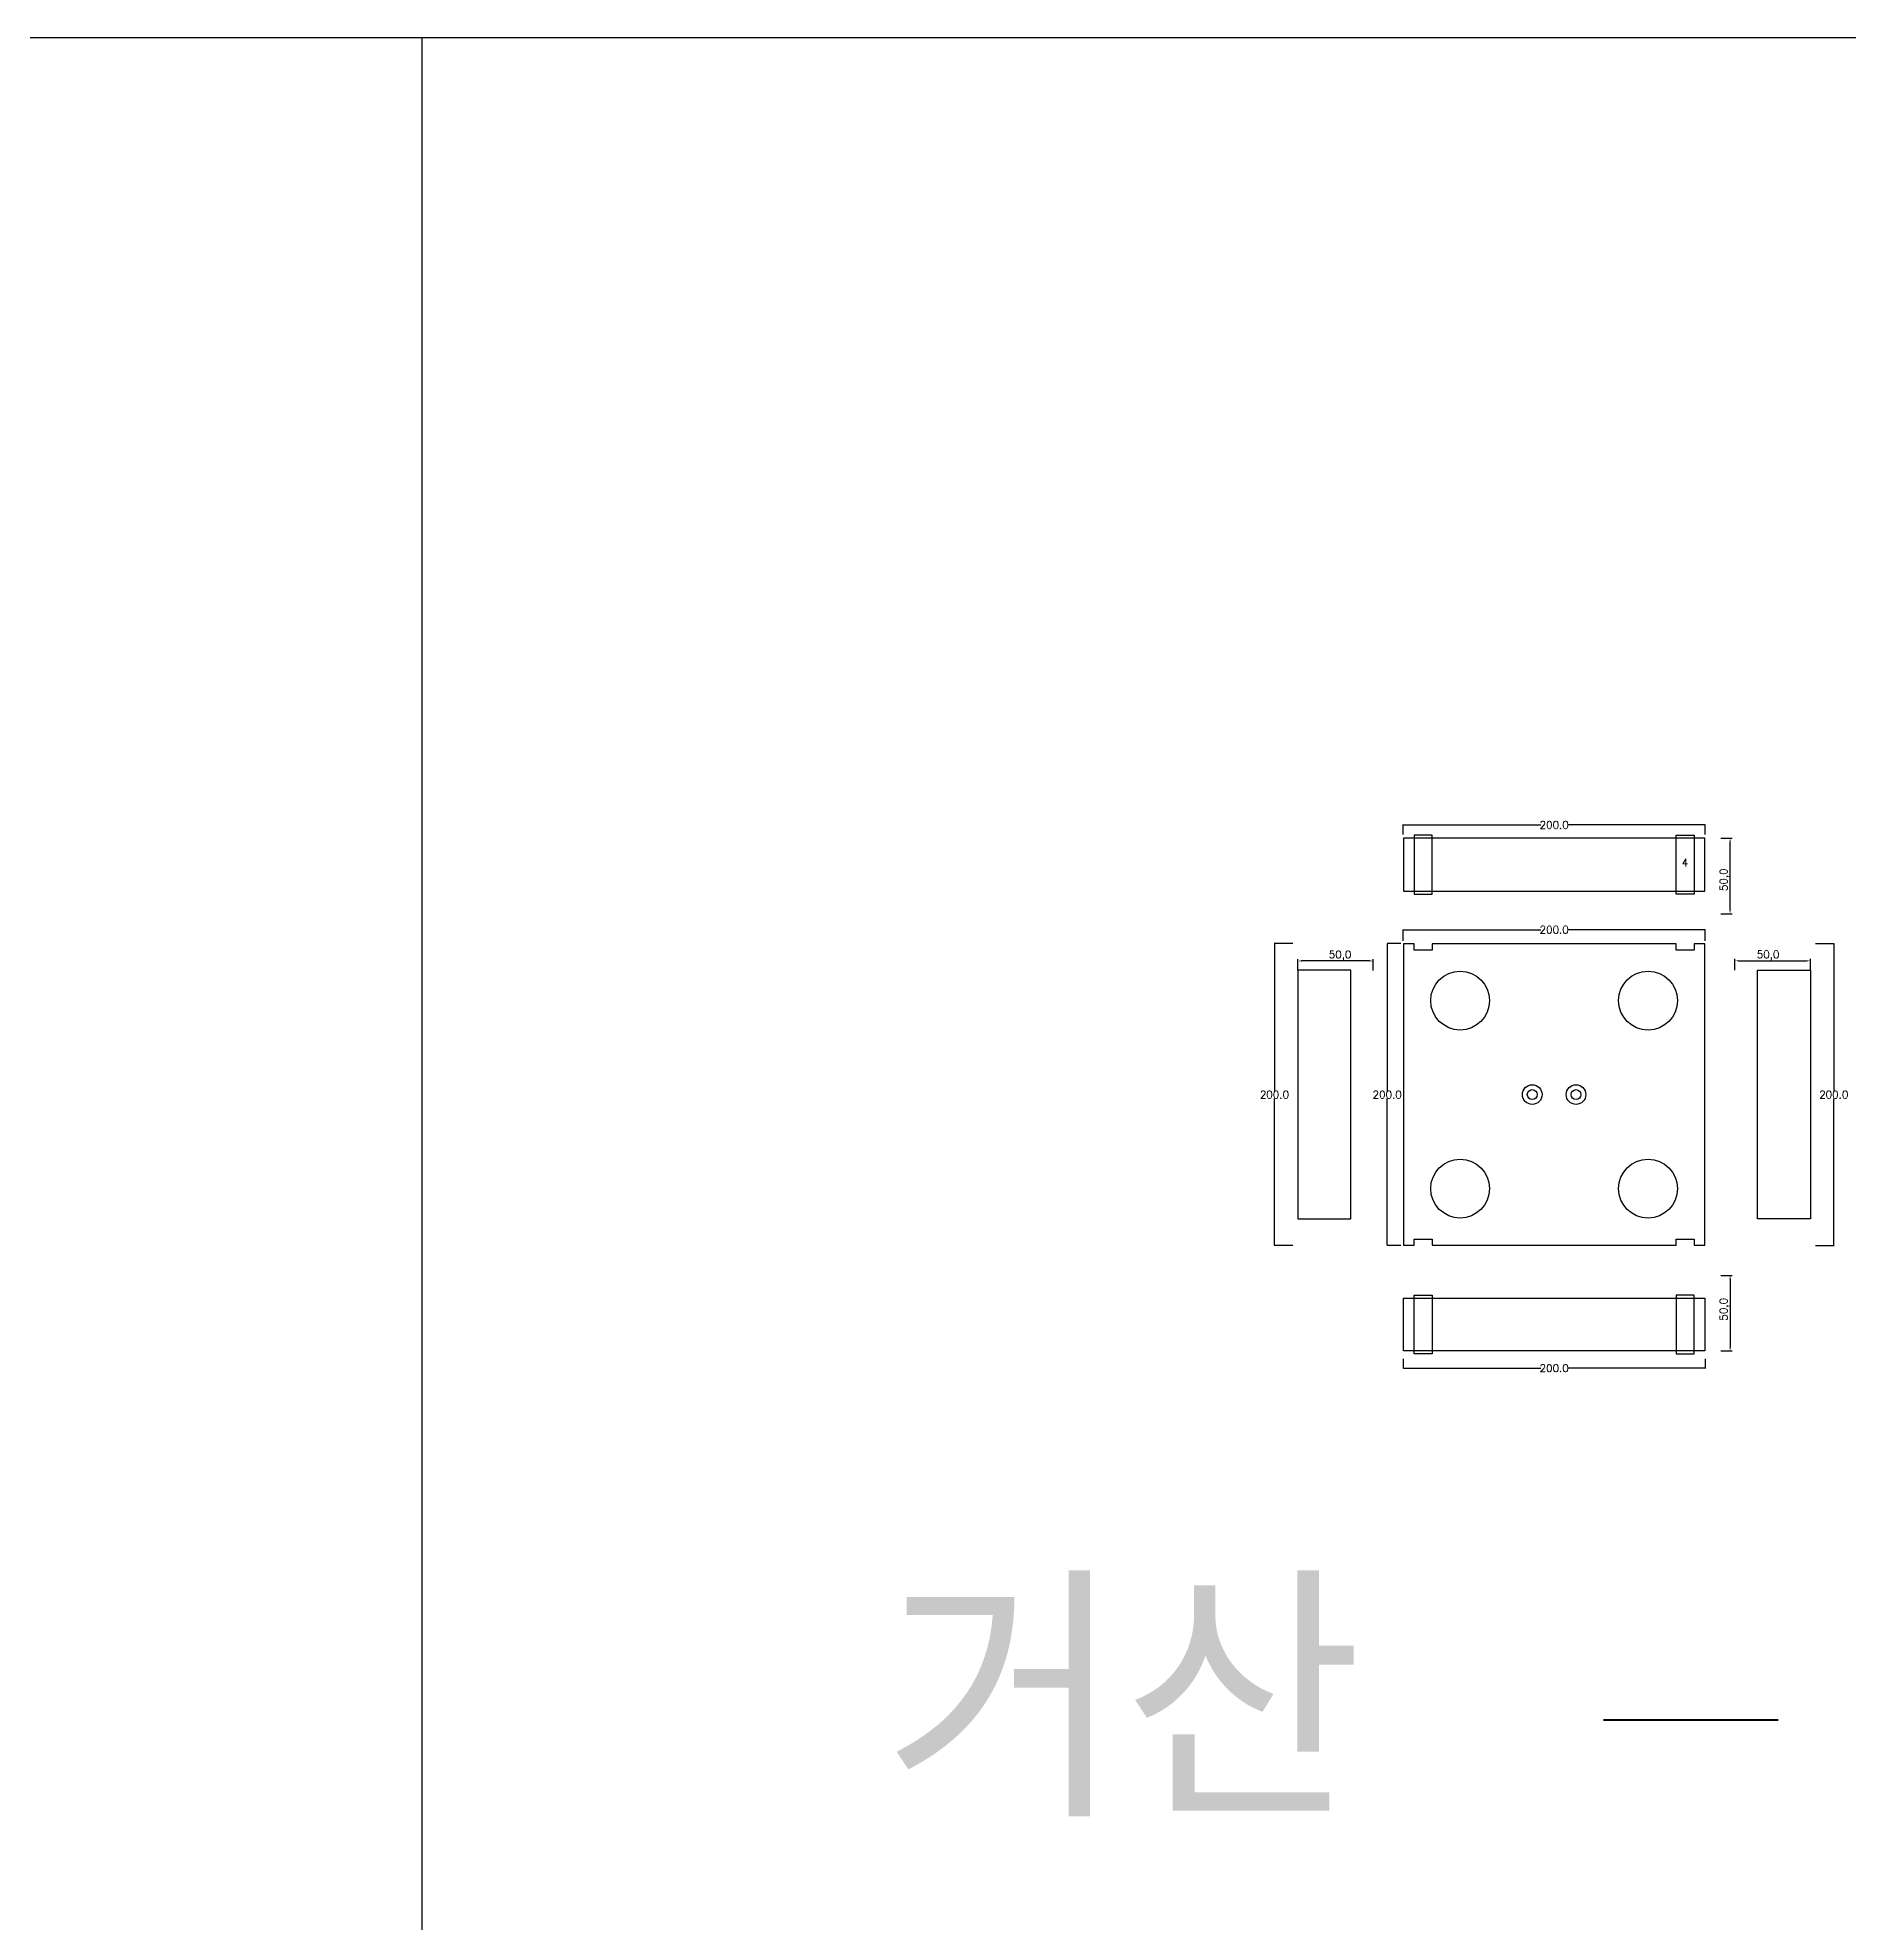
# Model space of a CAD drawing. Header units: millimetres. Extents: x -25 to 19775, y 172 to 9172.
# Drawn here: x 3021 to 4220, y 7924 to 9172 of the extents above; entities that cross this region are included whole.
import ezdxf

# ---------------------------------------------------------------- set-up
doc = ezdxf.new("R2010")
doc.units = ezdxf.units.MM
for name, color, linetype in [('TEXT', 7, 'Continuous'), ('볼트 구멍', 7, 'Continuous'), ('치구', 7, 'Continuous'), ('치수', 7, 'Continuous')]:
    doc.layers.add(name, color=color, linetype=linetype)
doc.styles.get("Standard").update_dxf_attribs({"font": 'txt.shx', "bigfont": 'whgtxt.shx'})
doc.dimstyles.new('ISO-25', dxfattribs={"dimtxt": 2.5, "dimasz": 2.5, "dimexe": 1.25, "dimexo": 0.625, "dimtad": 1, "dimtxsty": 'Standard', "dimcen": 2.5, "dimadec": 0, "dimazin": 0, "dimtfac": 1, "dimtmove": 0, "dimatfit": 3, "dimfxl": 0, "dimarcsym": 0})
doc.dimstyles.get("Standard").update_dxf_attribs({"dimtxt": 7, "dimasz": 0.18, "dimexe": 0.18, "dimexo": 0.0625, "dimgap": 0.09, "dimtad": 0, "dimtih": 1, "dimtoh": 1, "dimdec": 1, "dimzin": 0, "dimdsep": 46, "dimtxsty": 'Standard', "dimcen": 0.09, "dimadec": 0, "dimazin": 0, "dimtfac": 1, "dimtdec": 1, "dimtofl": 0, "dimtmove": 0, "dimatfit": 3, "dimfxl": 0, "dimtolj": 1, "dimtzin": 0, "dimarcsym": 0})

# ---------------------------------------------------------------- blocks, each defined once
blk = doc.blocks.new('*D557')
at = {"layer": 'Defpoints', "color": 0}
for p in [(3852.3, 8571.8), (3840.2, 8371.8), (3852.3, 8371.8)]:
    blk.add_point(p, dxfattribs=at)
at = {"layer": '치수', "color": 0, "lineweight": -2}
for p, q in [((3852.3, 8571.8), (3840.1, 8571.8)), ((3840.2, 8571.6), (3840.2, 8474.4)), ((3840.2, 8372), (3840.2, 8469.2)), ((3852.3, 8371.8), (3840.1, 8371.8))]:
    blk.add_line(p, q, dxfattribs=at)
at = {"layer": '치수', "color": 0}
for points in [[(3840.2, 8571.6), (3840.3, 8571.6), (3840.2, 8571.8)], [(3840.2, 8372), (3840.3, 8372), (3840.2, 8371.8)]]:
    blk.add_solid(points, dxfattribs=at)
at = {"layer": '치수', "color": 0, "insert": (3840.2, 8471.8), "char_height": 5, "attachment_point": 5}
blk.add_mtext('\\A1;200.0', dxfattribs=at)
blk = doc.blocks.new('*D558')
at = {"layer": 'Defpoints', "color": 0}
for p in [(3924, 8571.8), (3914.9, 8371.8), (3924, 8371.8)]:
    blk.add_point(p, dxfattribs=at)
at = {"layer": '치수', "color": 0, "lineweight": -2}
for p, q in [((3923.9, 8571.8), (3914.8, 8571.8)), ((3914.9, 8571.6), (3914.9, 8474.4)), ((3914.9, 8372), (3914.9, 8469.2)), ((3923.9, 8371.8), (3914.8, 8371.8))]:
    blk.add_line(p, q, dxfattribs=at)
at = {"layer": '치수', "color": 0}
for points in [[(3914.9, 8571.6), (3915, 8571.6), (3914.9, 8571.8)], [(3914.9, 8372), (3915, 8372), (3914.9, 8371.8)]]:
    blk.add_solid(points, dxfattribs=at)
at = {"layer": '치수', "color": 0, "insert": (3914.9, 8471.8), "char_height": 5, "attachment_point": 5}
blk.add_mtext('\\A1;200.0', dxfattribs=at)
blk = doc.blocks.new('*D560')
at = {"layer": 'Defpoints', "color": 0}
for p in [(4198.6, 8571.8), (4198.6, 8371.8), (4210.7, 8371.8)]:
    blk.add_point(p, dxfattribs=at)
at = {"layer": '치수', "color": 0, "lineweight": -2}
for p, q in [((4198.7, 8571.8), (4210.9, 8571.8)), ((4210.7, 8571.6), (4210.7, 8474.4)), ((4210.7, 8372), (4210.7, 8469.2)), ((4198.7, 8371.8), (4210.9, 8371.8))]:
    blk.add_line(p, q, dxfattribs=at)
at = {"layer": '치수', "color": 0}
for points in [[(4210.6, 8571.6), (4210.7, 8571.6), (4210.7, 8571.8)], [(4210.6, 8372), (4210.7, 8372), (4210.7, 8371.8)]]:
    blk.add_solid(points, dxfattribs=at)
at = {"layer": '치수', "color": 0, "insert": (4210.7, 8471.8), "char_height": 5, "attachment_point": 5}
blk.add_mtext('\\A1;200.0', dxfattribs=at)
blk = doc.blocks.new('*D561')
at = {"layer": 'Defpoints', "color": 0}
for p in [(3925.5, 8297), (4125.5, 8297), (4125.5, 8290.6)]:
    blk.add_point(p, dxfattribs=at)
at = {"layer": '치수', "color": 0, "lineweight": -2}
for p, q in [((3925.5, 8296.9), (3925.5, 8290.4)), ((3925.6, 8290.6), (4016.6, 8290.6)), ((4125.3, 8290.6), (4034.3, 8290.6)), ((4125.5, 8296.9), (4125.5, 8290.4))]:
    blk.add_line(p, q, dxfattribs=at)
at = {"layer": '치수', "color": 0}
for points in [[(3925.6, 8290.6), (3925.6, 8290.5), (3925.5, 8290.6)], [(4125.3, 8290.6), (4125.3, 8290.5), (4125.5, 8290.6)]]:
    blk.add_solid(points, dxfattribs=at)
at = {"layer": '치수', "color": 0, "insert": (4025.5, 8290.6), "char_height": 5, "attachment_point": 5}
blk.add_mtext('\\A1;200.0', dxfattribs=at)
blk = doc.blocks.new('*D562')
at = {"layer": 'Defpoints', "color": 0}
for p in [(4135.1, 8352.1), (4135.1, 8302.1), (4142, 8302.1)]:
    blk.add_point(p, dxfattribs=at)
at = {"layer": '치수', "color": 0, "lineweight": -2}
for p, q in [((4135.8, 8352.1), (4143.3, 8352.1)), ((4142, 8349.6), (4142, 8304.6)), ((4135.8, 8302.1), (4143.3, 8302.1))]:
    blk.add_line(p, q, dxfattribs=at)
at = {"layer": '치수', "color": 0}
for points in [[(4141.6, 8349.6), (4142.5, 8349.6), (4142, 8352.1)], [(4141.6, 8304.6), (4142.5, 8304.6), (4142, 8302.1)]]:
    blk.add_solid(points, dxfattribs=at)
at = {"layer": '치수', "color": 0, "insert": (4138.5, 8329.6), "char_height": 5, "attachment_point": 5, "rotation": 90}
blk.add_mtext('50,0', dxfattribs=at)
blk = doc.blocks.new('*D563')
at = {"layer": 'Defpoints', "color": 0}
for p in [(4125.5, 8581), (3925.5, 8573.6), (4125.5, 8573.6)]:
    blk.add_point(p, dxfattribs=at)
at = {"layer": '치수', "color": 0, "lineweight": -2}
for p, q in [((3925.5, 8573.7), (3925.5, 8581.2)), ((3925.6, 8581), (4016.6, 8581)), ((4125.3, 8581), (4034.3, 8581)), ((4125.5, 8573.7), (4125.5, 8581.2))]:
    blk.add_line(p, q, dxfattribs=at)
at = {"layer": '치수', "color": 0}
for points in [[(3925.6, 8581.1), (3925.6, 8581), (3925.5, 8581)], [(4125.3, 8581.1), (4125.3, 8581), (4125.5, 8581)]]:
    blk.add_solid(points, dxfattribs=at)
at = {"layer": '치수', "color": 0, "insert": (4025.5, 8581), "char_height": 5, "attachment_point": 5}
blk.add_mtext('\\A1;200.0', dxfattribs=at)
blk = doc.blocks.new('*D564')
at = {"layer": 'Defpoints', "color": 0}
for p in [(4125.5, 8650.4), (3925.5, 8644), (4125.5, 8644)]:
    blk.add_point(p, dxfattribs=at)
at = {"layer": '치수', "color": 0, "lineweight": -2}
for p, q in [((3925.5, 8644.1), (3925.5, 8650.6)), ((3925.6, 8650.4), (4016.6, 8650.4)), ((4125.3, 8650.4), (4034.3, 8650.4)), ((4125.5, 8644.1), (4125.5, 8650.6))]:
    blk.add_line(p, q, dxfattribs=at)
at = {"layer": '치수', "color": 0}
for points in [[(3925.6, 8650.4), (3925.6, 8650.4), (3925.5, 8650.4)], [(4125.3, 8650.4), (4125.3, 8650.4), (4125.5, 8650.4)]]:
    blk.add_solid(points, dxfattribs=at)
at = {"layer": '치수', "color": 0, "insert": (4025.5, 8650.4), "char_height": 5, "attachment_point": 5}
blk.add_mtext('\\A1;200.0', dxfattribs=at)
blk = doc.blocks.new('*D565')
at = {"layer": 'Defpoints', "color": 0}
for p in [(3855.7, 8560.3), (3855.7, 8553.6), (3905.7, 8553.5)]:
    blk.add_point(p, dxfattribs=at)
at = {"layer": '치수', "color": 0, "lineweight": -2}
for p, q in [((3855.7, 8554.2), (3855.7, 8561.6)), ((3903.2, 8560.3), (3858.2, 8560.3)), ((3905.7, 8554.1), (3905.7, 8561.6))]:
    blk.add_line(p, q, dxfattribs=at)
at = {"layer": '치수', "color": 0}
for points in [[(3858.2, 8560.7), (3858.2, 8559.9), (3855.7, 8560.3)], [(3903.2, 8560.7), (3903.2, 8559.9), (3905.7, 8560.3)]]:
    blk.add_solid(points, dxfattribs=at)
at = {"layer": '치수', "color": 0, "insert": (3883.7, 8563.8), "char_height": 5, "attachment_point": 5}
blk.add_mtext('50,0', dxfattribs=at)
blk = doc.blocks.new('*D566')
at = {"layer": 'Defpoints', "color": 0}
for p in [(4145.2, 8553.6), (4195.2, 8560.4), (4195.2, 8553.6)]:
    blk.add_point(p, dxfattribs=at)
at = {"layer": '치수', "color": 0, "lineweight": -2}
for p, q in [((4145.2, 8554.2), (4145.2, 8561.7)), ((4147.7, 8560.4), (4192.7, 8560.4)), ((4195.2, 8554.2), (4195.2, 8561.7))]:
    blk.add_line(p, q, dxfattribs=at)
at = {"layer": '치수', "color": 0}
for points in [[(4147.7, 8560.8), (4147.7, 8560), (4145.2, 8560.4)], [(4192.7, 8560.8), (4192.7, 8560), (4195.2, 8560.4)]]:
    blk.add_solid(points, dxfattribs=at)
at = {"layer": '치수', "color": 0, "insert": (4167.2, 8563.9), "char_height": 5, "attachment_point": 5}
blk.add_mtext('50,0', dxfattribs=at)
blk = doc.blocks.new('*D567')
at = {"layer": 'Defpoints', "color": 0}
for p in [(4135.1, 8641.6), (4142, 8641.6), (4135.1, 8591.6)]:
    blk.add_point(p, dxfattribs=at)
at = {"layer": '치수', "color": 0, "lineweight": -2}
for p, q in [((4135.8, 8641.6), (4143.3, 8641.6)), ((4142, 8594.1), (4142, 8639.1)), ((4135.8, 8591.6), (4143.3, 8591.6))]:
    blk.add_line(p, q, dxfattribs=at)
at = {"layer": '치수', "color": 0}
for points in [[(4141.6, 8639.1), (4142.5, 8639.1), (4142, 8641.6)], [(4141.6, 8594.1), (4142.5, 8594.1), (4142, 8591.6)]]:
    blk.add_solid(points, dxfattribs=at)
at = {"layer": '치수', "color": 0, "insert": (4138.5, 8614.1), "char_height": 5, "attachment_point": 5, "rotation": 90}
blk.add_mtext('50,0', dxfattribs=at)

msp = doc.modelspace()

# ---------------------------------------------------------------- linework, layer by layer
at = {"layer": 'TEXT', "color": 6}
for p, q in [((19775.462, 9171.825), (-24.538, 9171.825)), ((3275.462, 9171.825), (3275.462, 171.825))]:
    msp.add_line(p, q, dxfattribs=at)
at = {"layer": '볼트 구멍', "color": 2}
for centre in [(4010.962, 8471.825), (4039.962, 8471.825)]:
    msp.add_circle(centre, 6.5, dxfattribs=at)
at = {"layer": '볼트 구멍', "color": 3}
for centre in [(4010.962, 8471.825), (4039.962, 8471.825)]:
    msp.add_circle(centre, 3.25, dxfattribs=at)
at = {"layer": '치구'}
for points in [[(3925.712, 8606.575), (4125.212, 8606.575), (4125.212, 8641.575), (3925.712, 8641.575)], [(3925.712, 8372.075), (3932.712, 8372.075), (3932.712, 8376.075), (3944.712, 8376.075), (3944.712, 8372.075), (4106.212, 8372.075), (4106.212, 8376.075), (4118.212, 8376.075), (4118.212, 8372.075), (4125.212, 8372.075), (4125.212, 8571.575), (4118.212, 8571.575), (4118.212, 8567.575), (4106.212, 8567.575), (4106.212, 8571.575), (3944.712, 8571.575), (3944.712, 8567.575), (3932.712, 8567.575), (3932.712, 8571.575), (3925.712, 8571.575)], [(3890.712, 8554.175), (3855.712, 8554.175), (3855.712, 8389.475), (3890.712, 8389.475)], [(4160.212, 8554.175), (4195.212, 8554.175), (4195.212, 8389.475), (4160.212, 8389.475)], [(3925.712, 8337.075), (4125.212, 8337.075), (4125.212, 8302.075), (3925.712, 8302.075)]]:
    msp.add_lwpolyline(points, close=True, dxfattribs=at)
at = {"layer": '치구', "color": 1}
for points in [[(3932.712, 8604.575), (3944.712, 8604.575), (3944.712, 8643.572), (3932.712, 8643.572)], [(4118.212, 8604.575), (4106.212, 8604.575), (4106.212, 8643.572), (4118.212, 8643.572)], [(3932.712, 8339.075), (3944.712, 8339.075), (3944.712, 8300.077), (3932.712, 8300.077)], [(4118.212, 8339.075), (4106.212, 8339.075), (4106.212, 8300.077), (4118.212, 8300.077)]]:
    msp.add_lwpolyline(points, close=True, dxfattribs=at)
at = {"layer": '치구'}
for centre in [(3963.212, 8534.075), (4087.712, 8534.075), (3963.212, 8409.575), (4087.712, 8409.575)]:
    msp.add_circle(centre, 19.5, dxfattribs=at)

# ---------------------------------------------------------------- texts
at = {"layer": 'TEXT', "color": 1}
msp.add_text('4', height=5, dxfattribs=at).set_placement((4110.024, 8622.876))
at = {"layer": 'TEXT', "color": 3}
msp.add_text('거산 - 2층  신형 (통치구)', height=150, dxfattribs=at).set_placement((3581.344, 7993.51))

# ---------------------------------------------------------------- dimensions: what is measured, and where the dimension line sits
at = {"layer": '치수', "color": 4}
for base, p1, p2, dimstyle, override, picture, middle in [((4125.462, 8650.397), (3925.462, 8644), (4125.462, 8644), 'Standard', {"dimtxt": 5}, '*D564', (4025.462, 8650.397)), ((4195.212, 8560.402), (4145.212, 8553.625), (4195.212, 8553.625), 'ISO-25', {"dimtxt": 5, "dimdec": 1, "dimzin": 0, "dimtdec": 1}, '*D566', (4167.212, 8560.402)), ((4125.462, 8290.564), (3925.462, 8296.961), (4125.462, 8296.961), 'Standard', {"dimtxt": 5}, '*D561', (4025.462, 8290.564))]:
    dim = msp.add_linear_dim(base=base, p1=p1, p2=p2, dimstyle=dimstyle, override=override, dxfattribs=at)
    dim.commit()
    dim.dimension.update_dxf_attribs({"geometry": picture, "text_midpoint": middle, "dimtype": 160})
for base, p1, p2, angle, picture, middle in [((4142.039, 8641.575), (4135.141, 8591.575), (4135.141, 8641.575), 90, '*D567', (4142.039, 8614.075)), ((3855.712, 8560.302), (3905.712, 8553.525), (3855.712, 8553.625), 180, '*D565', (3883.712, 8560.302)), ((4142.039, 8302.075), (4135.141, 8352.075), (4135.141, 8302.075), 270, '*D562', (4142.039, 8329.575))]:
    dim = msp.add_linear_dim(base=base, p1=p1, p2=p2, angle=angle, dimstyle='ISO-25', override={"dimtxt": 5, "dimdec": 1, "dimzin": 0, "dimtdec": 1}, dxfattribs=at)
    dim.commit()
    dim.dimension.update_dxf_attribs({"geometry": picture, "text_midpoint": middle, "dimtype": 160})
dim = msp.add_linear_dim(base=(4125.462, 8581.047), p1=(3925.462, 8573.65), p2=(4125.462, 8573.65), dimstyle='Standard', override={"dimtxt": 5}, dxfattribs=at)
dim.commit()
dim.dimension.update_dxf_attribs({"geometry": '*D563', "text_midpoint": (4025.462, 8581.047)})
for base, p1, p2, picture, middle in [((3840.244, 8371.825), (3852.313, 8571.825), (3852.313, 8371.825), '*D557', (3840.244, 8471.825)), ((3914.932, 8371.825), (3924.001, 8571.825), (3924.001, 8371.825), '*D558', (3914.932, 8471.825)), ((4210.679, 8371.825), (4198.61, 8571.825), (4198.61, 8371.825), '*D560', (4210.679, 8471.825))]:
    dim = msp.add_linear_dim(base=base, p1=p1, p2=p2, angle=90, dimstyle='Standard', override={"dimtxt": 5}, dxfattribs=at)
    dim.commit()
    dim.dimension.update_dxf_attribs({"geometry": picture, "text_midpoint": middle})

doc.saveas('drawing.dxf')
